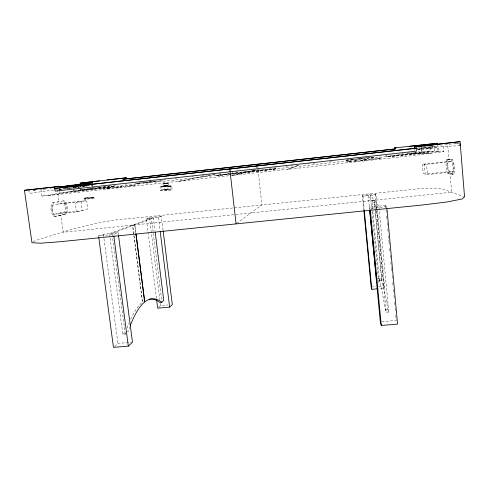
<?xml version="1.0" encoding="UTF-8"?>
<svg xmlns="http://www.w3.org/2000/svg" width="489" height="489" viewBox="0 0 489 489"><rect width="100%" height="100%" fill="white"/><g stroke="black" fill="none" stroke-linecap="round" stroke-linejoin="round"><path stroke-width="0.37" stroke-dasharray="2.44 1.83" d="M166.468 189.329C168.405 190.184 169.212 183.901 166.908 185.386M422.71 164.237L422.465 167.415L423.529 173.711L427.001 174.622L453.45 171.804C454.373 168.674 453.933 164.897 452.637 161.908L448.168 161.48L422.71 164.237L426.157 164.775L426.591 165.771L427.282 171.352L427.001 174.622M136.358 183.436L139.689 183.234M446.695 159.225C445.552 163.797 446.151 169.115 447.881 173.491L453.719 174.286C455.039 169.585 454.391 163.931 452.496 159.438L446.695 159.225L452.496 159.438M447.912 159.096C446.75 163.662 447.349 168.992 449.098 173.363L453.719 174.286M448.168 161.48C447.343 164.518 447.753 168.1 448.957 170.997L453.45 171.804M452.453 174.42C453.755 169.714 453.107 164.078 451.231 159.573M133.962 185.41L130.263 185.6M54.536 216.603L65.862 214.078L67.005 212.605L67.421 209.06L66.846 204.915L65.508 201.731L64.035 200.802L62.965 200.918L64.444 201.847L65.789 205.032L66.363 209.17L65.942 212.721L64.799 214.194L54.536 216.603L52.946 215.71L51.479 212.409L50.868 208.039L51.351 204.323L52.616 202.825L64.035 200.802M52.17 206.181L53.075 205.099L63.142 203.161L85.618 200.728L86.602 201.401L87.439 203.503L87.568 208.565L86.816 209.616L77.592 211.804L54.352 214.28L53.209 213.632M114.573 346.365L117.91 343.406L131.749 342.263M158.619 307.324L160.533 305.631L167.898 304.977M110.141 238.149L122.837 334.335L125.27 334.134L126.987 332.63M122.837 334.335L125.734 331.835M236.652 223.455L261.896 204.842L257.654 166.242M33.234 241.933L35.141 240.698C66.174 230.82 97.36 220.68 130.086 218.577L418.492 188.815L433.523 188.076L441.066 188.479L464.55 196.878M104.774 188.748L105.141 188.577M288.73 169.218L299.659 164.872M287.373 169.365L298.62 164.982M118.454 234.989L118.155 232.721L113.625 234.433L98.576 235.967L98.778 237.471M156.419 298.321L146.352 218.754L158.46 217.495L161.358 216.401L163.137 230.722M98.576 235.967L103.399 234.231L118.155 232.721M146.352 218.754L149.438 217.642L161.358 216.401M84.933 198.124C81.571 200.313 92.898 198.124 94.181 198.369L94.09 197.391L93.362 197.446L94.09 197.391M440.277 145.025L443.297 144.866L443.859 151.608L415.02 155.343L47.72 195.624L41.95 196.077L41.064 189.805M255.839 169.891L232.862 175.355L232.269 170.099M41.95 196.077L79.145 190.117L92.879 188.607L92.61 186.627M232.196 175.429L242.092 173.057A28.136 0.434 -6.4 0 1 216.676 175.38A28.014 0.428 -6.4 0 1 249.182 171.352L254.793 170.007M54.352 214.28L64.365 212.012L65.19 210.961L65.471 208.632L65.092 205.906L64.206 203.821L63.142 203.161M85.618 200.728L76.339 202.587L75.514 203.662L75.245 206.101L75.636 208.968L76.535 211.144L77.592 211.804M178.057 181.382L211.511 174.848M212.232 174.707L214.384 174.286M179.365 181.236L215.398 174.176M168.271 186.181L171.731 185.961L172.067 189.842L160.392 190.759L160.056 186.877L163.791 186.535M378.138 158.674L379.8 158.363L377.257 158.509M169.182 186.12L170.398 186.064L170.649 188.974L165.985 189.42M160.392 190.759L172.067 189.842M164.909 185.496C162.593 184.512 163.925 190.527 165.826 189.329M348.437 161.81L350.375 161.468M162.837 186.621L161.388 186.774L161.645 189.683L166.309 189.243M372.043 157.531L373.523 157.275M348.278 159.964L346.597 160.245L353.59 159.64M171.731 185.961L164.17 186.627M48.6 195.533L111.516 185.686M170.398 186.064L166.908 186.395M80.275 187.758L80.569 189.946L91.59 188.247M167.293 183.363C168.876 182.507 169.206 186.107 167.36 185.343M164.292 183.601C162.391 182.855 162.715 186.596 164.457 185.539M59.083 189.598L74.34 187.446M75.068 187.348L78.698 186.835L78.967 188.803M129.97 185.973L135.27 185.129L123.723 186.291M53.582 190.007L29.212 193.412L28.857 190.918L30.336 190.722L28.857 190.918M54.322 189.903L70.08 187.703M109.304 187.996L103.491 188.901L108.411 188.442M158.179 181.126L162.476 180.557L158.515 180.82M139.707 182.978L135.233 183.662L158.998 181.04M93.057 188.02L100.428 187.024M43.179 189.322L46.907 188.833M49.89 188.436L51.382 188.241M33.295 190.331L34.774 190.142M168.357 183.296L166.737 183.436M355.876 160.771L347.092 161.957L350.686 161.694M372.6 159.383L381.163 158.21L371.285 159.072M367.263 158.136L374.69 157.146L371.389 157.415M118.937 187.024C112.965 187.831 126.052 186.156 120.098 186.969M123.063 186.829L130.887 185.887M353.034 159.371L345.442 160.374L367.899 158.075M138.925 183.057L145.422 182.281M108.436 188.082L116.089 187.159M103.35 186.67L105.545 186.407M108.472 186.052L110.667 185.783M113.32 185.484L115.563 185.227M145.129 182.299L157.825 180.893M145.3 182.66L152.696 181.816M352.441 159.42L366.823 157.831M115.801 187.177L124.078 186.23M114.744 187.8L123.381 186.81M355.185 160.826L371.897 158.986M364.684 160.288L373.351 159.322M33.38 190.41L36.394 190.08M39.413 189.744L41.675 189.494M444.801 144.701L459.085 143.112M417.038 148.136L429.012 146.81L436.989 146.48L437.417 151.547L443.859 151.608M415.436 148.369L421.536 148.191L436.989 146.48M80.147 186.676L82.317 186.431M83.038 186.352L92.439 185.313L64.242 189.029M417.221 149.31L430.448 147.843L438.211 147.611L438.529 151.407L421.824 153.246L421.5 149.463L418.132 149.506L418.022 148.295L432.838 146.651L432.734 145.435M69.249 188.167L83.472 186.59M418.132 149.506L434.177 147.727L434.489 151.376L231.419 173.754M59.817 189.518L63.503 189.109M421.5 149.463L438.211 147.611M125.282 184.127L126.792 183.956M141.889 182.293L143.399 182.122M163.791 179.873L165.3 179.707M175.117 178.619L176.627 178.454M191.731 176.786L193.241 176.621M202.299 175.618L203.809 175.453M208.345 174.952L209.854 174.787M219.176 173.76L220.686 173.589M235.796 171.92L237.306 171.755M252.416 170.086L255.441 169.75M257.22 169.555L259.482 169.304M269.262 168.228L270.772 168.063M274.531 167.648L276.041 167.476M285.82 166.401L287.33 166.229M291.089 165.814L292.599 165.649M308.009 163.949L309.525 163.778M313.321 163.363L314.837 163.192M330.014 161.517L331.536 161.352M346.713 159.677L348.229 159.506M363.406 157.831L364.928 157.666M368.724 157.244L370.24 157.079M379.348 156.07L380.864 155.905M385.418 155.398L386.933 155.233M80.569 189.946L93.234 188.546L92.941 186.358M429.012 146.81L429.415 151.48L415.198 153.051L415.02 151.052M438.529 151.407L430.748 151.352L415.32 153.051L415.137 150.954M69.719 191.572L230.667 173.833M52.616 202.825L53.723 202.709L52.464 204.2L51.858 208.614L52.256 211.468L54.053 215.594L55.642 216.486M401.891 153.601L403.352 153.448M153.442 181.376L157.758 180.918M149.377 181.969C154.402 181.486 143.301 182.635 148.314 182.152M355.974 161.229L364.739 160.306M107.439 188.565L115.135 187.733M64.799 214.194L65.862 214.078M447.881 173.491L449.098 173.363M363.816 209.854L362.441 195.478L375.271 194.145L375.962 194.897L384.684 288.192L378.614 288.73M362.441 195.478L362.911 196.254L375.962 194.897M372.844 211.101L379.433 280.967A187.782 7.127 83.7 0 1 385.381 309.94L386.102 312.245L388.767 312.019L388.003 309.72A187.868 7.677 83.6 0 0 381.805 280.723L374.262 200.239L371.854 200.484L372.783 210.356M376.548 210.191L376.2 206.413L368.339 195.686L369.635 209.365L369.464 207.098L385.65 205.447L386.744 206.645L386.885 208.161M386.744 206.645L370.21 208.332L369.464 207.098M413.413 152.403L424.531 151.437L429.415 151.48M366.292 157.904L372.361 157.299M349.519 161.835L356.628 161.138M378.052 278.596L380.344 278.388M167.195 183.399L167.617 183.344M374.256 200.227L381.805 280.723L379.421 280.93A188.723 7.188 83.7 0 0 377.557 279.078M371.175 287.012L375.65 286.615M378.633 286.352L383.853 285.888L384.684 288.192M164.744 183.558L163.852 183.656M163.173 186.566L164.891 186.443M84.542 198.155L85.538 198.069M126.932 331.731L128.13 331.634A180.019 45 89 0 1 129.677 327.239M385.381 309.94L388.003 309.72M164.518 183.577L165.264 183.516M166.217 183.479L166.969 183.424M164.683 185.508L165.429 185.453M166.388 185.429L167.14 185.368M85.208 198.1L86.394 198.002M93.093 197.477L91.908 197.574L93.112 197.464M381.83 321.664L396.261 320.472L395.772 315.179M165.325 185.459L166.498 185.423M164.597 186.45L166.101 186.327M86.137 198.021L87.427 197.917M90.868 197.654L92.164 197.55M87.268 197.929L91.027 197.642M87.176 197.953L88.503 197.843M89.768 197.727L91.076 197.623M89.854 198.736L84.261 199.17M89.915 198.699L94.181 198.369M165.154 183.522L167.122 183.369M86.046 198.045L87.348 197.941M90.911 197.642L92.195 197.538M85.129 198.112L86.315 198.021M164.97 183.583L165.661 183.522M165.814 183.473L166.504 183.418M165.135 185.533L165.832 185.472M165.985 185.41L166.676 185.349M166.052 186.352L167.593 186.217M165.734 186.492L162.77 186.731M166.199 189.304L170.649 188.974M166.095 189.359L161.645 189.683M85.471 198.088L84.169 198.186M164.347 183.626L165.111 183.564M166.529 185.368L167.293 185.307M164.512 185.576L165.282 185.514M167.207 186.26L168.974 186.113M165.728 189.384L164.756 189.445M166.566 189.274L167.574 189.219M163.815 183.662L164.604 183.601M166.865 183.393L167.654 183.332M167.036 185.331L167.984 185.27M163.986 185.612L164.775 185.551M163.491 186.657L160.056 186.877M164.176 183.632L163.118 183.705M455.528 143.295L459.837 143.026M167.464 185.3L168.522 185.239M164.347 185.582L163.289 185.643M162.58 186.719L161.388 186.774M460.051 145.734L437.783 146.614L437.661 145.135M430.919 153.515L407.74 152.978L414.018 153.179A29.627 0.44 -6.2 0 0 386.371 156.682A29.768 0.446 -6.2 0 0 420.687 153.393L429.55 153.674M51.981 207.923L52.592 212.287M59.615 188.351L60.269 193.076M59.279 191.01L59.572 193.131L74.304 191.511L73.918 188.675M57.274 189.494L58.973 201.737L57.885 201.853L58.203 204.115L81.064 201.639L82.286 210.692L59.45 213.125L59.762 215.374L60.844 215.258L63.203 232.281L451.634 192.256L450.118 173.95L451.359 173.815L451.158 171.394L425.234 174.157L424.397 164.5L450.357 161.694L450.161 159.261L448.914 159.396L447.673 144.389M73.246 186.841L73.429 188.192M73.521 188.87L73.888 191.572M79.982 185.569L80.178 187.03M103.399 234.231L103.9 237.996M104.004 238.748L117.91 343.406M92.647 184.164L92.843 185.624M125.27 334.134L111.999 233.351L153.412 218.021L155.025 230.887M110.037 237.391L109.542 233.601L151.394 218.235L153.198 232.605M134.842 224.897L135.911 233.198M135.863 233.216L134.799 224.916L132.58 225.142L133.839 234.952L132.629 225.123M133.986 235.686L142.525 302.092A179.952 45.465 89 0 0 130.38 319.934M133.937 235.71L142.476 302.123M149.438 217.642L159.775 299.616M160.245 303.376L160.533 305.631M158.46 217.495L160.056 230.301M153.295 233.363L161.767 300.698M256.383 166.645L256.542 168.13M362.911 196.254L364.207 209.873M385.65 205.447L385.998 209.231M386.065 209.989L386.273 212.263M386.628 216.046L386.903 219.072M387.251 222.856L387.532 225.881M387.814 228.907L388.162 232.691M388.437 235.722L388.926 241.016M388.999 241.774L389.348 245.557M389.629 248.583L389.977 252.367M390.253 255.392L390.601 259.176M390.882 262.208L391.371 267.501M391.444 268.259L391.793 272.043M392.141 275.827L392.416 278.852M392.771 282.636L393.046 285.662M393.394 289.445L393.676 292.477M393.957 295.503L394.232 298.528M394.58 302.312L394.861 305.338M395.143 308.363L395.491 312.147M388.767 312.019L378.896 206.138L370.515 195.459L378.608 281.346L379.122 282.893A188.809 7.745 83.6 0 1 381.817 280.753M375.271 194.145L376.762 210.068M376.83 210.826L383.853 285.888M376.622 210.948L386.102 312.245M414.788 148.387L414.965 150.386M421.536 148.191L421.97 153.253M430.448 147.843L430.748 151.352M94.291 188.43A27.842 0.397 -6.6 0 1 112.806 186.822A27.971 0.397 -6.6 0 1 75.031 191.45M230.429 173.522A26.174 0.397 -6.4 0 0 217.825 175.251A26.339 0.403 -6.4 0 0 230.735 174.261M231.957 173.338A26.174 0.397 -6.4 0 1 249.048 171.382L242.238 173.02A26.339 0.403 -6.4 0 1 231.499 174.182M93.937 188.485A26.009 0.373 -6.6 0 1 111.7 186.945A26.18 0.373 -6.6 0 1 75.44 191.382M127.036 328.15A179.952 45.465 89 0 1 128.894 323.363M243.296 172.923A28.16 0.434 -6.4 0 0 276.34 168.803A28.038 0.428 -6.4 0 0 250.295 171.229M243.449 172.886A26.363 0.403 -6.4 0 0 275.166 168.931A26.198 0.397 -6.4 0 0 250.166 171.26M366.695 159.805L361.463 160.38L366.695 159.805M362.276 158.515L357.789 159.011L362.276 158.515M93.754 197.422L92.757 197.501L93.754 197.415M420.546 153.387L414.14 153.179A27.671 0.41 -6.2 0 0 387.588 156.547A27.855 0.416 -6.2 0 0 420.546 153.387"/><path stroke-width="0.73" d="M98.778 237.471L113.46 347.349L128.314 346.139L132.476 342.208L118.552 235.747M156.608 299.836L157.666 308.174L169.64 307.116L172.317 304.586L163.137 230.722M149.53 299.097A180.82 45.832 89.1 0 1 159.781 302.41L161.804 302.226L163.76 300.521L155.215 232.403M232.098 168.595L229.806 168.992L236.059 223.895M257.434 164.2L256.138 164.42L256.297 165.905M60.624 187.642L60.44 186.333L24.45 190.294L31.968 242.752L40.911 243.18L60.086 241.737L423.45 204.891L447.117 201.951L462.142 198.986L464.55 196.878L460.082 141.651L414.287 146.945L414.409 148.35L416.218 148.295L54.719 188.436L414.409 148.35M86.186 185.056L88.344 184.756M89.774 184.561L92.647 184.164L79.982 185.569M72.445 186.596L74.707 186.291M76.211 186.083L79.224 185.673M80.202 183.118L92.225 181.774L92.366 182.819L80.343 184.157L80.202 183.118L122.983 178.216L123.118 179.231L395.564 148.9L395.467 147.837L394.458 147.88L394.556 148.931M60.336 187.055L92.366 182.819M60.734 186.731L80.343 184.157M24.45 190.294L60.44 186.333M122.983 178.216L126.382 177.776L126.51 178.772M92.225 181.774L99.615 180.881M107.109 179.952L126.382 177.776M414.287 146.945L460.082 141.651M395.467 147.837L437.502 143.283L437.594 144.396L424.055 145.899L423.963 144.793L437.502 143.283M394.458 147.88L396.133 147.696M123.118 179.231L395.564 148.9M60.593 186.822L70.031 185.771L70.19 186.908M73.105 186.584L75.294 186.34M77.482 186.095L79.67 185.857M81.859 185.612L83.319 185.447M409.171 146.327L423.963 144.793M363.889 210.606L371.175 287.012L371.787 289.329L377.098 288.858M376.787 282.569L369.702 210.123L380.314 321.786L381.273 325.454L397.569 324.121L386.958 208.919M437.594 144.396L439.745 144.261M424.055 145.899L427.673 145.704M54.536 187.098L55.092 191.107L416.469 151.156L416.09 146.865M113.827 235.942L128.314 346.139M136.003 233.956L144.72 301.89A180.019 45 89 0 0 130.196 325.839M135.96 233.974L144.677 301.927A180.887 45.367 89 0 1 161.804 302.226M160.245 231.804L169.64 307.116M370.35 209.854L381.273 325.454M364.281 210.631L371.787 289.329M459.892 143.705L460.051 145.734"/></g></svg>
